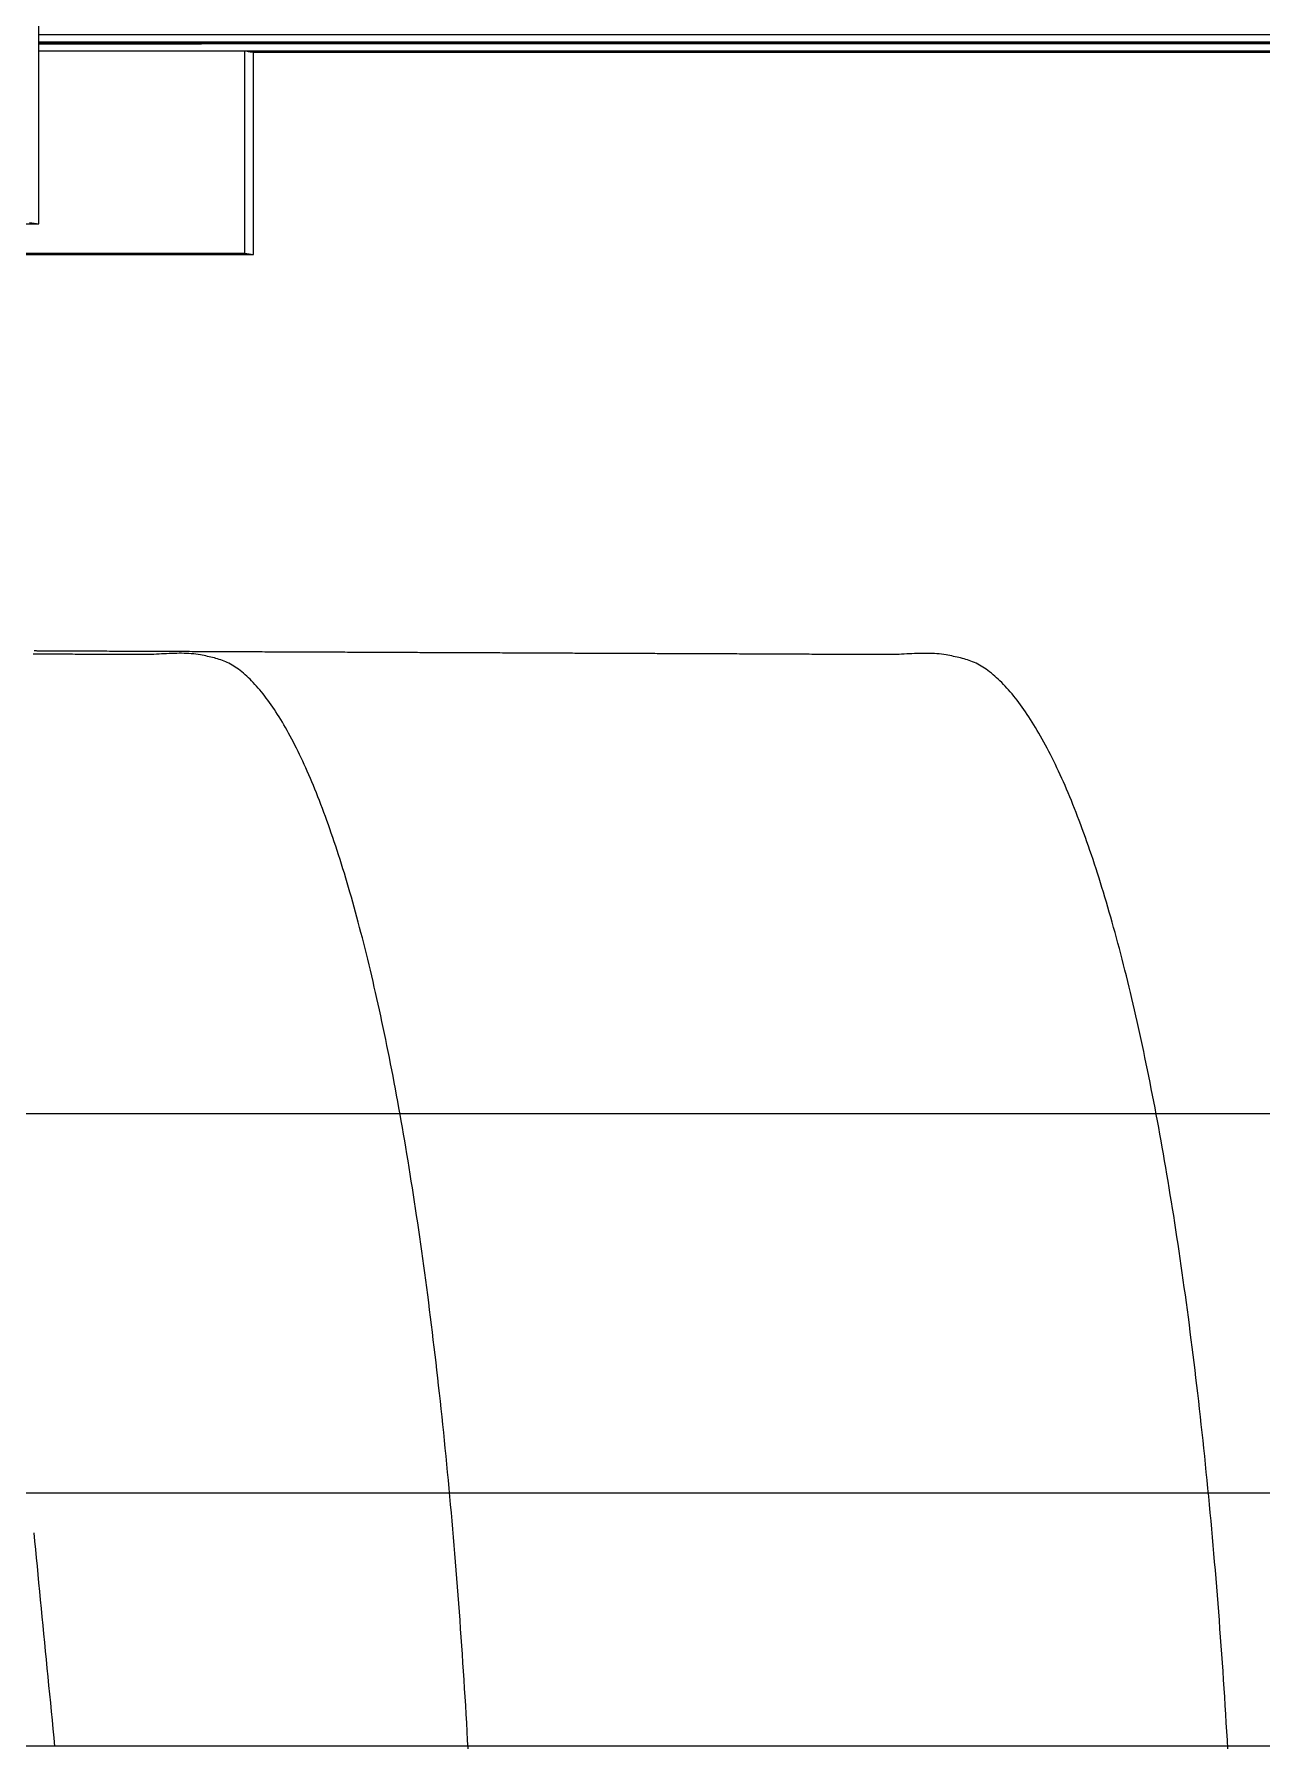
# Model space of a CAD drawing. Header units: millimetres. Extents: x -226 to 218, y -316 to 313.
# Drawn here: x -177.13 to -153.13, y -4.45 to 29 of the extents above; entities that cross this region are included whole.
import ezdxf

# ---------------------------------------------------------------- set-up
doc = ezdxf.new("R2010")
doc.units = ezdxf.units.MM
doc.layers.add('SKETCH', color=5, linetype='Continuous')
doc.layers.add('VISIBLE', color=7, linetype='Continuous')

msp = doc.modelspace()

# ---------------------------------------------------------------- linework, layer by layer
at = {"layer": 'SKETCH', "flags": 128}
for points in [[(-168.645, -4.506), (-168.654, -4.337), (-168.664, -4.168), (-168.673, -4), (-168.683, -3.831), (-168.693, -3.663), (-168.703, -3.495), (-168.714, -3.327), (-168.724, -3.16), (-168.735, -2.993), (-168.746, -2.826), (-168.757, -2.659), (-168.768, -2.493), (-168.78, -2.328), (-168.791, -2.162), (-168.803, -1.997), (-168.815, -1.833), (-168.827, -1.668), (-168.84, -1.505), (-168.852, -1.342), (-168.865, -1.179), (-168.878, -1.017), (-168.891, -0.855), (-168.904, -0.694), (-168.917, -0.533), (-168.931, -0.373), (-168.944, -0.213), (-168.958, -0.054), (-168.972, 0.106), (-168.987, 0.264), (-169.001, 0.423), (-169.016, 0.581), (-169.03, 0.739), (-169.045, 0.896), (-169.061, 1.052), (-169.076, 1.209), (-169.091, 1.364), (-169.107, 1.52), (-169.123, 1.674), (-169.139, 1.829), (-169.155, 1.982), (-169.171, 2.135), (-169.188, 2.288), (-169.204, 2.44), (-169.221, 2.591), (-169.238, 2.742), (-169.255, 2.892), (-169.272, 3.041), (-169.29, 3.19), (-169.307, 3.338), (-169.325, 3.486), (-169.343, 3.633), (-169.361, 3.78), (-169.379, 3.926), (-169.398, 4.071), (-169.416, 4.216), (-169.435, 4.361), (-169.454, 4.505), (-169.473, 4.648), (-169.492, 4.791), (-169.511, 4.933), (-169.531, 5.075), (-169.551, 5.216), (-169.57, 5.356), (-169.59, 5.496), (-169.61, 5.635), (-169.631, 5.773), (-169.651, 5.911), (-169.672, 6.047), (-169.692, 6.183), (-169.713, 6.319), (-169.734, 6.453), (-169.755, 6.587), (-169.776, 6.72), (-169.798, 6.852), (-169.819, 6.984), (-169.841, 7.115), (-169.863, 7.246), (-169.885, 7.375), (-169.907, 7.505), (-169.929, 7.633), (-169.952, 7.761), (-169.974, 7.888), (-169.997, 8.015), (-170.02, 8.14), (-170.043, 8.265), (-170.066, 8.389), (-170.089, 8.513), (-170.113, 8.635), (-170.136, 8.757), (-170.16, 8.878), (-170.184, 8.999), (-170.208, 9.118), (-170.232, 9.237), (-170.256, 9.354), (-170.28, 9.471), (-170.304, 9.587), (-170.329, 9.702), (-170.354, 9.817), (-170.378, 9.931), (-170.403, 10.044), (-170.428, 10.156), (-170.454, 10.268), (-170.479, 10.378), (-170.504, 10.488), (-170.53, 10.598), (-170.556, 10.706), (-170.581, 10.814), (-170.607, 10.92), (-170.633, 11.026), (-170.66, 11.131), (-170.686, 11.236), (-170.712, 11.339), (-170.739, 11.441), (-170.765, 11.543), (-170.792, 11.644), (-170.819, 11.743), (-170.846, 11.842), (-170.873, 11.94), (-170.9, 12.037), (-170.927, 12.133), (-170.954, 12.228), (-170.981, 12.322), (-171.009, 12.415), (-171.037, 12.508), (-171.064, 12.6), (-171.092, 12.69), (-171.12, 12.78), (-171.148, 12.87), (-171.176, 12.958), (-171.205, 13.045), (-171.233, 13.131), (-171.262, 13.217), (-171.29, 13.302), (-171.319, 13.385), (-171.348, 13.468), (-171.376, 13.55), (-171.405, 13.63), (-171.434, 13.71), (-171.463, 13.789), (-171.492, 13.867), (-171.522, 13.944), (-171.551, 14.02), (-171.58, 14.095), (-171.61, 14.169), (-171.639, 14.242), (-171.669, 14.314), (-171.698, 14.385), (-171.728, 14.455), (-171.758, 14.524), (-171.788, 14.593), (-171.818, 14.66), (-171.848, 14.726), (-171.878, 14.792), (-171.908, 14.856), (-171.939, 14.92), (-171.969, 14.983), (-172, 15.044), (-172.03, 15.105), (-172.061, 15.164), (-172.091, 15.223), (-172.122, 15.281), (-172.153, 15.337), (-172.184, 15.393), (-172.215, 15.447), (-172.245, 15.501), (-172.276, 15.553), (-172.307, 15.605), (-172.338, 15.655), (-172.37, 15.705), (-172.401, 15.753), (-172.432, 15.8), (-172.463, 15.847), (-172.495, 15.892), (-172.526, 15.937), (-172.558, 15.98), (-172.589, 16.022), (-172.621, 16.064), (-172.653, 16.104), (-172.684, 16.144), (-172.716, 16.182), (-172.748, 16.219), (-172.78, 16.256), (-172.812, 16.291), (-172.844, 16.325), (-172.876, 16.358), (-172.908, 16.39), (-172.94, 16.422), (-172.972, 16.452), (-173.004, 16.481), (-173.036, 16.508), (-173.068, 16.535), (-173.1, 16.561), (-173.132, 16.586), (-173.163, 16.609), (-173.195, 16.63), (-173.227, 16.65), (-173.258, 16.669), (-173.289, 16.686), (-173.32, 16.703), (-173.352, 16.718), (-173.383, 16.732), (-173.414, 16.745), (-173.446, 16.757), (-173.477, 16.769), (-173.509, 16.779), (-173.541, 16.789), (-173.573, 16.799), (-173.605, 16.808), (-173.638, 16.816), (-173.671, 16.824), (-173.704, 16.832), (-173.738, 16.839), (-173.772, 16.846), (-173.806, 16.853), (-173.841, 16.86), (-173.876, 16.867), (-173.92, 16.875), (-173.964, 16.882), (-174.009, 16.887), (-174.055, 16.891), (-174.101, 16.895), (-174.148, 16.897), (-174.196, 16.898), (-174.244, 16.899), (-174.292, 16.899), (-174.34, 16.898), (-174.389, 16.897), (-174.438, 16.895), (-174.488, 16.893), (-174.537, 16.891), (-174.587, 16.888), (-174.637, 16.886), (-174.686, 16.883), (-174.736, 16.881), (-174.785, 16.878), (-174.835, 16.876), (-174.884, 16.875), (-174.933, 16.873), (-174.981, 16.873), (-175.03, 16.872), (-175.078, 16.873), (-175.126, 16.873), (-175.174, 16.873), (-175.222, 16.873), (-175.27, 16.874), (-175.318, 16.874), (-175.366, 16.874), (-175.414, 16.874), (-175.462, 16.874), (-175.51, 16.875), (-175.559, 16.875), (-175.607, 16.875), (-175.655, 16.875), (-175.703, 16.875), (-175.751, 16.876), (-175.799, 16.876), (-175.847, 16.876), (-175.895, 16.876), (-175.943, 16.877), (-175.991, 16.877), (-176.04, 16.877), (-176.088, 16.877), (-176.136, 16.877), (-176.184, 16.878), (-176.232, 16.878), (-176.28, 16.878), (-176.328, 16.878), (-176.376, 16.879), (-176.424, 16.879), (-176.472, 16.879), (-176.52, 16.879), (-176.568, 16.879), (-176.616, 16.88), (-176.665, 16.88), (-176.713, 16.88), (-176.761, 16.88), (-176.809, 16.88), (-176.857, 16.881), (-176.905, 16.881), (-176.953, 16.881), (-177.001, 16.881), (-177.049, 16.882), (-177.097, 16.882), (-177.145, 16.882)], [(-153.796, -4.506), (-153.806, -4.337), (-153.816, -4.168), (-153.826, -4), (-153.836, -3.831), (-153.847, -3.663), (-153.857, -3.495), (-153.868, -3.327), (-153.879, -3.16), (-153.89, -2.993), (-153.902, -2.826), (-153.914, -2.659), (-153.925, -2.493), (-153.937, -2.328), (-153.95, -2.162), (-153.962, -1.997), (-153.975, -1.833), (-153.987, -1.668), (-154, -1.505), (-154.013, -1.342), (-154.027, -1.179), (-154.04, -1.017), (-154.054, -0.855), (-154.068, -0.694), (-154.082, -0.533), (-154.096, -0.373), (-154.11, -0.213), (-154.125, -0.054), (-154.14, 0.106), (-154.155, 0.264), (-154.17, 0.423), (-154.185, 0.581), (-154.201, 0.739), (-154.217, 0.896), (-154.233, 1.052), (-154.249, 1.209), (-154.265, 1.364), (-154.281, 1.52), (-154.298, 1.674), (-154.315, 1.829), (-154.332, 1.982), (-154.349, 2.135), (-154.366, 2.288), (-154.384, 2.44), (-154.402, 2.591), (-154.419, 2.742), (-154.437, 2.892), (-154.456, 3.041), (-154.474, 3.19), (-154.492, 3.338), (-154.511, 3.486), (-154.53, 3.633), (-154.549, 3.78), (-154.568, 3.926), (-154.588, 4.071), (-154.607, 4.216), (-154.627, 4.361), (-154.647, 4.505), (-154.667, 4.648), (-154.687, 4.791), (-154.708, 4.933), (-154.728, 5.075), (-154.749, 5.216), (-154.77, 5.356), (-154.791, 5.496), (-154.812, 5.635), (-154.834, 5.773), (-154.855, 5.911), (-154.877, 6.047), (-154.899, 6.183), (-154.921, 6.319), (-154.943, 6.453), (-154.965, 6.587), (-154.987, 6.72), (-155.01, 6.852), (-155.032, 6.984), (-155.055, 7.115), (-155.078, 7.246), (-155.101, 7.375), (-155.125, 7.505), (-155.148, 7.633), (-155.172, 7.761), (-155.196, 7.888), (-155.22, 8.015), (-155.244, 8.14), (-155.268, 8.265), (-155.292, 8.389), (-155.317, 8.513), (-155.341, 8.635), (-155.366, 8.757), (-155.391, 8.878), (-155.416, 8.999), (-155.441, 9.118), (-155.466, 9.237), (-155.492, 9.354), (-155.517, 9.471), (-155.543, 9.587), (-155.569, 9.702), (-155.595, 9.817), (-155.621, 9.931), (-155.647, 10.044), (-155.673, 10.156), (-155.7, 10.268), (-155.726, 10.378), (-155.753, 10.488), (-155.78, 10.598), (-155.807, 10.706), (-155.834, 10.814), (-155.862, 10.92), (-155.889, 11.026), (-155.917, 11.131), (-155.944, 11.236), (-155.972, 11.339), (-156, 11.441), (-156.028, 11.543), (-156.056, 11.644), (-156.085, 11.743), (-156.113, 11.842), (-156.141, 11.94), (-156.17, 12.037), (-156.198, 12.133), (-156.227, 12.228), (-156.256, 12.322), (-156.285, 12.415), (-156.314, 12.508), (-156.343, 12.6), (-156.372, 12.69), (-156.402, 12.78), (-156.431, 12.87), (-156.461, 12.958), (-156.491, 13.045), (-156.521, 13.131), (-156.551, 13.217), (-156.581, 13.302), (-156.611, 13.385), (-156.641, 13.468), (-156.672, 13.55), (-156.702, 13.63), (-156.732, 13.71), (-156.763, 13.789), (-156.794, 13.867), (-156.824, 13.944), (-156.855, 14.02), (-156.886, 14.095), (-156.917, 14.169), (-156.948, 14.242), (-156.979, 14.314), (-157.01, 14.385), (-157.042, 14.455), (-157.073, 14.524), (-157.105, 14.593), (-157.136, 14.66), (-157.168, 14.726), (-157.2, 14.792), (-157.232, 14.856), (-157.264, 14.92), (-157.296, 14.983), (-157.328, 15.044), (-157.36, 15.105), (-157.392, 15.164), (-157.424, 15.223), (-157.457, 15.281), (-157.489, 15.337), (-157.522, 15.393), (-157.554, 15.447), (-157.587, 15.501), (-157.619, 15.553), (-157.652, 15.605), (-157.685, 15.655), (-157.717, 15.705), (-157.75, 15.753), (-157.783, 15.8), (-157.816, 15.847), (-157.849, 15.892), (-157.882, 15.937), (-157.915, 15.98), (-157.948, 16.022), (-157.982, 16.064), (-158.015, 16.104), (-158.048, 16.144), (-158.082, 16.182), (-158.115, 16.219), (-158.149, 16.256), (-158.182, 16.291), (-158.216, 16.325), (-158.25, 16.358), (-158.283, 16.39), (-158.317, 16.421), (-158.351, 16.452), (-158.384, 16.481), (-158.418, 16.508), (-158.452, 16.535), (-158.486, 16.561), (-158.519, 16.586), (-158.553, 16.608), (-158.586, 16.63), (-158.619, 16.65), (-158.652, 16.669), (-158.685, 16.686), (-158.718, 16.703), (-158.751, 16.718), (-158.785, 16.732), (-158.818, 16.745), (-158.851, 16.757), (-158.884, 16.769), (-158.918, 16.78), (-158.951, 16.79), (-158.985, 16.799), (-159.019, 16.808), (-159.054, 16.816), (-159.088, 16.824), (-159.123, 16.832), (-159.158, 16.839), (-159.194, 16.846), (-159.23, 16.853), (-159.266, 16.86), (-159.303, 16.867), (-159.348, 16.875), (-159.393, 16.881), (-159.439, 16.887), (-159.486, 16.891), (-159.533, 16.894), (-159.58, 16.896), (-159.628, 16.897), (-159.677, 16.898), (-159.726, 16.898), (-159.775, 16.897), (-159.824, 16.896), (-159.874, 16.894), (-159.923, 16.892), (-159.973, 16.89), (-160.023, 16.888), (-160.073, 16.885), (-160.124, 16.883), (-160.174, 16.88), (-160.223, 16.878), (-160.273, 16.876), (-160.323, 16.874), (-160.372, 16.873), (-160.421, 16.872), (-160.47, 16.872), (-160.519, 16.872), (-160.567, 16.873), (-160.616, 16.873), (-160.665, 16.873), (-160.713, 16.873), (-160.762, 16.873), (-160.811, 16.874), (-160.859, 16.874), (-160.908, 16.874), (-160.957, 16.874), (-161.005, 16.874), (-161.054, 16.875), (-161.102, 16.875), (-161.151, 16.875), (-161.2, 16.875), (-161.248, 16.876), (-161.297, 16.876), (-161.346, 16.876), (-161.394, 16.876), (-161.443, 16.876), (-161.492, 16.877), (-161.54, 16.877), (-161.589, 16.877), (-161.638, 16.877), (-161.686, 16.877), (-161.735, 16.878), (-161.784, 16.878), (-161.832, 16.878), (-161.881, 16.878), (-161.93, 16.878), (-161.978, 16.879), (-162.027, 16.879), (-162.076, 16.879), (-162.124, 16.879), (-162.173, 16.879), (-162.222, 16.88), (-162.27, 16.88), (-162.319, 16.88), (-162.368, 16.88), (-162.416, 16.881), (-162.465, 16.881), (-162.514, 16.881), (-162.562, 16.881), (-162.611, 16.881), (-162.66, 16.882), (-162.708, 16.882), (-162.757, 16.882), (-162.806, 16.882), (-162.855, 16.882), (-162.903, 16.883), (-162.952, 16.883), (-163.001, 16.883), (-163.05, 16.883), (-163.098, 16.883), (-163.147, 16.884), (-163.196, 16.884), (-163.244, 16.884), (-163.293, 16.884), (-163.342, 16.884), (-163.391, 16.885), (-163.44, 16.885), (-163.488, 16.885), (-163.537, 16.885), (-163.586, 16.886), (-163.635, 16.886), (-163.683, 16.886), (-163.732, 16.886), (-163.781, 16.886), (-163.83, 16.887), (-163.878, 16.887), (-163.927, 16.887), (-163.976, 16.887), (-164.025, 16.887), (-164.073, 16.888), (-164.122, 16.888), (-164.171, 16.888), (-164.219, 16.888), (-164.268, 16.888), (-164.317, 16.889), (-164.366, 16.889), (-164.414, 16.889), (-164.463, 16.889), (-164.512, 16.89), (-164.561, 16.89), (-164.609, 16.89), (-164.658, 16.89), (-164.707, 16.89), (-164.755, 16.891), (-164.804, 16.891), (-164.853, 16.891), (-164.902, 16.891), (-164.95, 16.891), (-164.999, 16.892), (-165.048, 16.892), (-165.097, 16.892), (-165.145, 16.892), (-165.194, 16.892), (-165.243, 16.893), (-165.292, 16.893), (-165.34, 16.893), (-165.389, 16.893), (-165.438, 16.893), (-165.487, 16.894), (-165.535, 16.894), (-165.584, 16.894), (-165.633, 16.894), (-165.682, 16.895), (-165.73, 16.895), (-165.779, 16.895), (-165.828, 16.895), (-165.877, 16.895), (-165.926, 16.896), (-165.974, 16.896), (-166.023, 16.896), (-166.072, 16.896), (-166.121, 16.896), (-166.169, 16.897), (-166.218, 16.897), (-166.267, 16.897), (-166.316, 16.897), (-166.364, 16.897), (-166.413, 16.898), (-166.462, 16.898), (-166.511, 16.898), (-166.56, 16.898), (-166.608, 16.899), (-166.657, 16.899), (-166.706, 16.899), (-166.755, 16.899), (-166.804, 16.899), (-166.852, 16.9), (-166.901, 16.9), (-166.95, 16.9), (-166.999, 16.9), (-167.047, 16.9), (-167.096, 16.901), (-167.145, 16.901), (-167.194, 16.901), (-167.243, 16.901), (-167.291, 16.901), (-167.34, 16.902), (-167.389, 16.902), (-167.438, 16.902), (-167.487, 16.902), (-167.535, 16.902), (-167.584, 16.903), (-167.633, 16.903), (-167.682, 16.903), (-167.731, 16.903), (-167.78, 16.904), (-167.828, 16.904), (-167.877, 16.904), (-167.926, 16.904), (-167.975, 16.904), (-168.024, 16.905), (-168.072, 16.905), (-168.121, 16.905), (-168.17, 16.905), (-168.219, 16.905), (-168.268, 16.906), (-168.316, 16.906), (-168.365, 16.906), (-168.414, 16.906), (-168.463, 16.906), (-168.512, 16.907), (-168.561, 16.907), (-168.61, 16.907), (-168.658, 16.907), (-168.707, 16.908), (-168.756, 16.908), (-168.805, 16.908), (-168.854, 16.908), (-168.903, 16.908), (-168.952, 16.909), (-169, 16.909), (-169.049, 16.909), (-169.098, 16.909), (-169.147, 16.909), (-169.196, 16.91), (-169.245, 16.91), (-169.294, 16.91), (-169.343, 16.91), (-169.392, 16.91), (-169.441, 16.911), (-169.489, 16.911), (-169.538, 16.911), (-169.587, 16.911), (-169.636, 16.912), (-169.685, 16.912), (-169.734, 16.912), (-169.783, 16.912), (-169.832, 16.912), (-169.881, 16.913), (-169.93, 16.913), (-169.978, 16.913), (-170.027, 16.913), (-170.076, 16.913), (-170.125, 16.914), (-170.174, 16.914), (-170.223, 16.914), (-170.272, 16.914), (-170.321, 16.914), (-170.369, 16.915), (-170.418, 16.915), (-170.467, 16.915), (-170.516, 16.915), (-170.565, 16.915), (-170.614, 16.916), (-170.663, 16.916), (-170.712, 16.916), (-170.76, 16.916), (-170.809, 16.917), (-170.858, 16.917), (-170.907, 16.917), (-170.956, 16.917), (-171.005, 16.917), (-171.054, 16.918), (-171.103, 16.918), (-171.152, 16.918), (-171.2, 16.918), (-171.249, 16.918), (-171.298, 16.919), (-171.347, 16.919), (-171.396, 16.919), (-171.445, 16.919), (-171.494, 16.919), (-171.543, 16.92), (-171.592, 16.92), (-171.641, 16.92), (-171.689, 16.92), (-171.738, 16.921), (-171.787, 16.921), (-171.836, 16.921), (-171.885, 16.921), (-171.934, 16.921), (-171.983, 16.922), (-172.032, 16.922), (-172.081, 16.922), (-172.13, 16.922), (-172.179, 16.922), (-172.228, 16.923), (-172.276, 16.923), (-172.325, 16.923), (-172.374, 16.923), (-172.423, 16.923), (-172.472, 16.924), (-172.521, 16.924), (-172.57, 16.924), (-172.619, 16.924), (-172.668, 16.925), (-172.717, 16.925), (-172.766, 16.925), (-172.815, 16.925), (-172.864, 16.925), (-172.913, 16.926), (-172.962, 16.926), (-173.01, 16.926), (-173.059, 16.926), (-173.108, 16.926), (-173.157, 16.927), (-173.206, 16.927), (-173.255, 16.927), (-173.304, 16.927), (-173.353, 16.927), (-173.402, 16.928), (-173.451, 16.928), (-173.5, 16.928), (-173.549, 16.928), (-173.598, 16.929), (-173.647, 16.929), (-173.696, 16.929), (-173.745, 16.929), (-173.794, 16.929), (-173.843, 16.93), (-173.892, 16.93), (-173.941, 16.93), (-173.99, 16.93), (-174.039, 16.93), (-174.088, 16.931), (-174.136, 16.931), (-174.185, 16.931), (-174.234, 16.931), (-174.283, 16.931), (-174.332, 16.932), (-174.381, 16.932), (-174.43, 16.932), (-174.479, 16.932), (-174.528, 16.933), (-174.577, 16.933), (-174.626, 16.933), (-174.675, 16.933), (-174.724, 16.933), (-174.773, 16.934), (-174.822, 16.934), (-174.871, 16.934), (-174.92, 16.934), (-174.969, 16.934), (-175.018, 16.935), (-175.067, 16.935), (-175.116, 16.935), (-175.165, 16.935), (-175.214, 16.935), (-175.263, 16.936), (-175.312, 16.936), (-175.361, 16.936), (-175.41, 16.936), (-175.459, 16.937), (-175.508, 16.937), (-175.557, 16.937), (-175.606, 16.937), (-175.655, 16.937), (-175.704, 16.938), (-175.754, 16.938), (-175.805, 16.938), (-175.858, 16.938), (-175.911, 16.938), (-175.965, 16.939), (-176.02, 16.939), (-176.075, 16.939), (-176.131, 16.939), (-176.186, 16.94), (-176.241, 16.94), (-176.296, 16.94), (-176.35, 16.94), (-176.404, 16.941), (-176.456, 16.941), (-176.507, 16.941), (-176.557, 16.941), (-176.606, 16.941), (-176.652, 16.942), (-176.696, 16.942), (-176.739, 16.942), (-176.779, 16.942), (-176.816, 16.942), (-176.85, 16.942), (-176.882, 16.943), (-176.896, 16.943), (-176.909, 16.943), (-176.922, 16.943), (-176.934, 16.943), (-176.946, 16.943), (-176.958, 16.943), (-176.969, 16.943), (-176.979, 16.943), (-176.989, 16.943), (-176.999, 16.943), (-177.009, 16.943), (-177.018, 16.943), (-177.027, 16.943), (-177.036, 16.943), (-177.045, 16.943), (-177.053, 16.943), (-177.062, 16.943), (-177.07, 16.943), (-177.078, 16.944), (-177.087, 16.944), (-177.095, 16.944), (-177.103, 16.944), (-177.112, 16.944), (-177.12, 16.944), (-177.129, 16.944)], [(-177.134, -0.29), (-177.119, -0.451), (-177.103, -0.613), (-177.087, -0.776), (-177.071, -0.939), (-177.055, -1.103), (-177.039, -1.267), (-177.023, -1.432), (-177.007, -1.597), (-176.991, -1.763), (-176.975, -1.929), (-176.959, -2.095), (-176.942, -2.262), (-176.926, -2.43), (-176.91, -2.597), (-176.893, -2.765), (-176.877, -2.934), (-176.86, -3.102), (-176.844, -3.271), (-176.827, -3.441), (-176.81, -3.61), (-176.794, -3.78), (-176.777, -3.95), (-176.76, -4.12), (-176.744, -4.291), (-176.727, -4.461)]]:
    msp.add_lwpolyline(points, dxfattribs=at)
at = {"layer": 'VISIBLE'}
for p, q in [((-177.036, 25.291), (-177.036, 29.337)), ((-177.036, 28.99), (177.036, 28.99)), ((-177.036, 28.844), (177.036, 28.844)), ((-177.036, 28.833), (177.036, 28.833)), ((-177.036, 28.826), (177.036, 28.826)), ((-177.036, 28.816), (177.036, 28.816)), ((-177.036, 28.81), (-173.853, 28.81)), ((-173.887, 28.816), (-173.853, 28.81)), ((-173.853, 28.81), (-173.853, 28.816)), ((-177.036, 28.67), (177.036, 28.67)), ((-173.01, 24.716), (-173.01, 28.67)), ((-173.01, 28.67), (-172.84, 28.642)), ((-172.946, 28.66), (172.946, 28.66)), ((-172.904, 28.653), (172.904, 28.653)), ((-172.84, 24.691), (-172.84, 28.642)), ((-172.84, 28.642), (172.84, 28.642)), ((-193.222, 25.291), (-177.036, 25.291)), ((-177.215, 25.316), (-177.036, 25.291)), ((-188.828, 24.716), (-173.01, 24.716)), ((-188.642, 24.691), (-172.84, 24.691)), ((-173.01, 24.716), (-172.84, 24.691)), ((-192.783, 7.909), (192.783, 7.909)), ((-192.783, 0.494), (192.783, 0.494)), ((-192.726, 0.494), (192.726, 0.494)), ((-192.726, -4.448), (192.726, -4.448))]:
    msp.add_line(p, q, dxfattribs=at)

doc.saveas('drawing.dxf')
